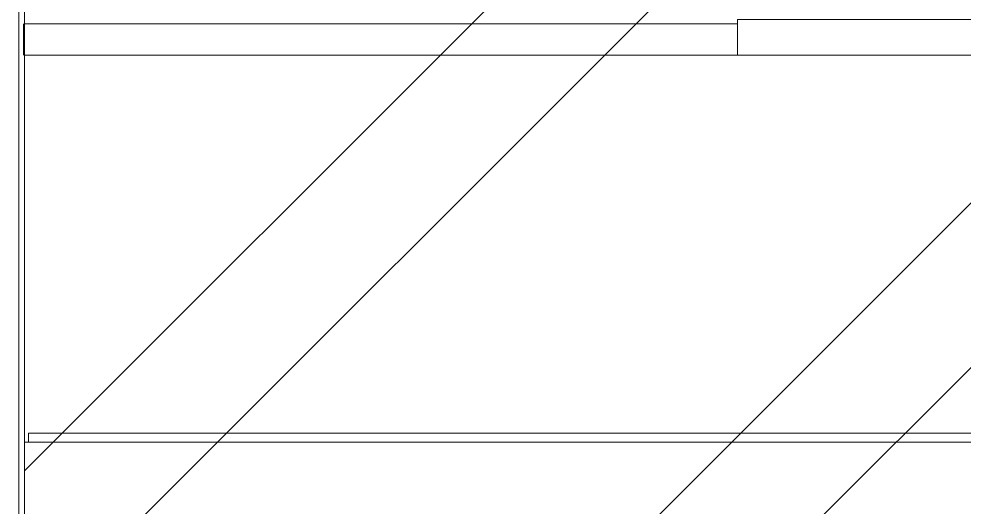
# Model space of a CAD drawing. Header units: inches. Extents: x -1442 to 61540, y -36095 to 93.
# Drawn here: x 59555.9 to 59661.8, y -22746.1 to -22691.4 of the extents above; entities that cross this region are included whole.
import ezdxf

# ---------------------------------------------------------------- set-up
doc = ezdxf.new("R2010")
doc.units = ezdxf.units.IN
doc.header["$MEASUREMENT"] = 0
for name, color, linetype, lineweight in [('A-DETL', 90, 'Continuous', 9), ('A-DETL-GENF', 92, 'Continuous', 9), ('A-FLOR', 192, 'Continuous', 9), ('A-GENM', 13, 'Continuous', 9), ('A-WALL', 113, 'Continuous', 9), ('I-WALL', 2, 'Continuous', 9)]:
    doc.layers.add(name, color=color, linetype=linetype, lineweight=lineweight)

# ---------------------------------------------------------------- blocks, each defined once
blk = doc.blocks.new('Shower Tile Threshold - Shower Tile Threshold-209406-Life Safety Plan')
at = {"layer": 'A-GENM', "color": 7}
for p, q in [((-36, -5.8), (-36, -5.5)), ((-36, -6), (-36, -5.8)), ((-36, -6), (12, -6)), ((12, -5.5), (12, -5.8)), ((12, -5.8), (12, -6))]:
    blk.add_line(p, q, dxfattribs=at)
blk = doc.blocks.new('Locker Rooms and Restrooms_rvt-2-Life Safety Plan')
at = {"layer": 'A-FLOR', "color": 7}
for p, q in [((25435.64, -22695.43), (25387.64, -22695.43)), ((25501.08, -22737.8), (25308.2, -22737.8)), ((25308.2, -22737.8), (25308.2, -22738.8)), ((25308.2, -22738.8), (25307.77, -22738.8)), ((25307.77, -22738.8), (25308.2, -22738.8)), ((25308.2, -22738.8), (25501.08, -22738.8))]:
    blk.add_line(p, q, dxfattribs=at)
at = {"layer": 'I-WALL', "color": 250, "lineweight": 15}
for p, q in [((25307.67, -22691.93), (25307.67, -22695.43)), ((25387.64, -22691.93), (25307.77, -22691.93)), ((25387.64, -22695.43), (25387.64, -22691.93)), ((25307.77, -22695.43), (25387.64, -22695.43))]:
    blk.add_line(p, q, dxfattribs=at)
at = {"lineweight": 9, "rotation": 180}
blk.add_blockref('Shower Tile Threshold - Shower Tile Threshold-209406-Life Safety Plan', (25399.64, -22697.43), dxfattribs=at)

msp = doc.modelspace()

# ---------------------------------------------------------------- hatches: boundary and pattern name
at = {"layer": 'A-DETL-GENF'}
h = msp.add_hatch(dxfattribs=at)
h.set_pattern_fill('FP_8', color=8, style=0, pattern_type=2)
h.set_pattern_definition([(45, (34248.79, 0), (-38.01406, 38.01406), []), (45, (34248.79, 57.6), (-38.01406, 38.01406), [])])
h.paths.add_polyline_path([(59812.87, -22786.68), (59986.06, -22786.55), (59986.06, -22369.55), (59556.56, -22369.6), (59556.56, -22786.68), (59812.87, -22786.68)], flags=0)

# ---------------------------------------------------------------- linework, layer by layer
at = {"layer": 'A-DETL'}
msp.add_line((59556.56, -22369.55), (59556.56, -22786.68), dxfattribs=at)
at = {"layer": 'A-WALL'}
msp.add_line((59555.93, -22369.55), (59555.93, -22767.96), dxfattribs=at)
at = {"layer": 'I-WALL', "lineweight": 15}
msp.add_line((59556.56, -22767.96), (59556.56, -22370.3), dxfattribs=at)

# ---------------------------------------------------------------- block references
at = {"color": 250, "lineweight": 5}
msp.add_blockref('Locker Rooms and Restrooms_rvt-2-Life Safety Plan', (34248.79, 0), dxfattribs=at)

doc.saveas('drawing.dxf')
